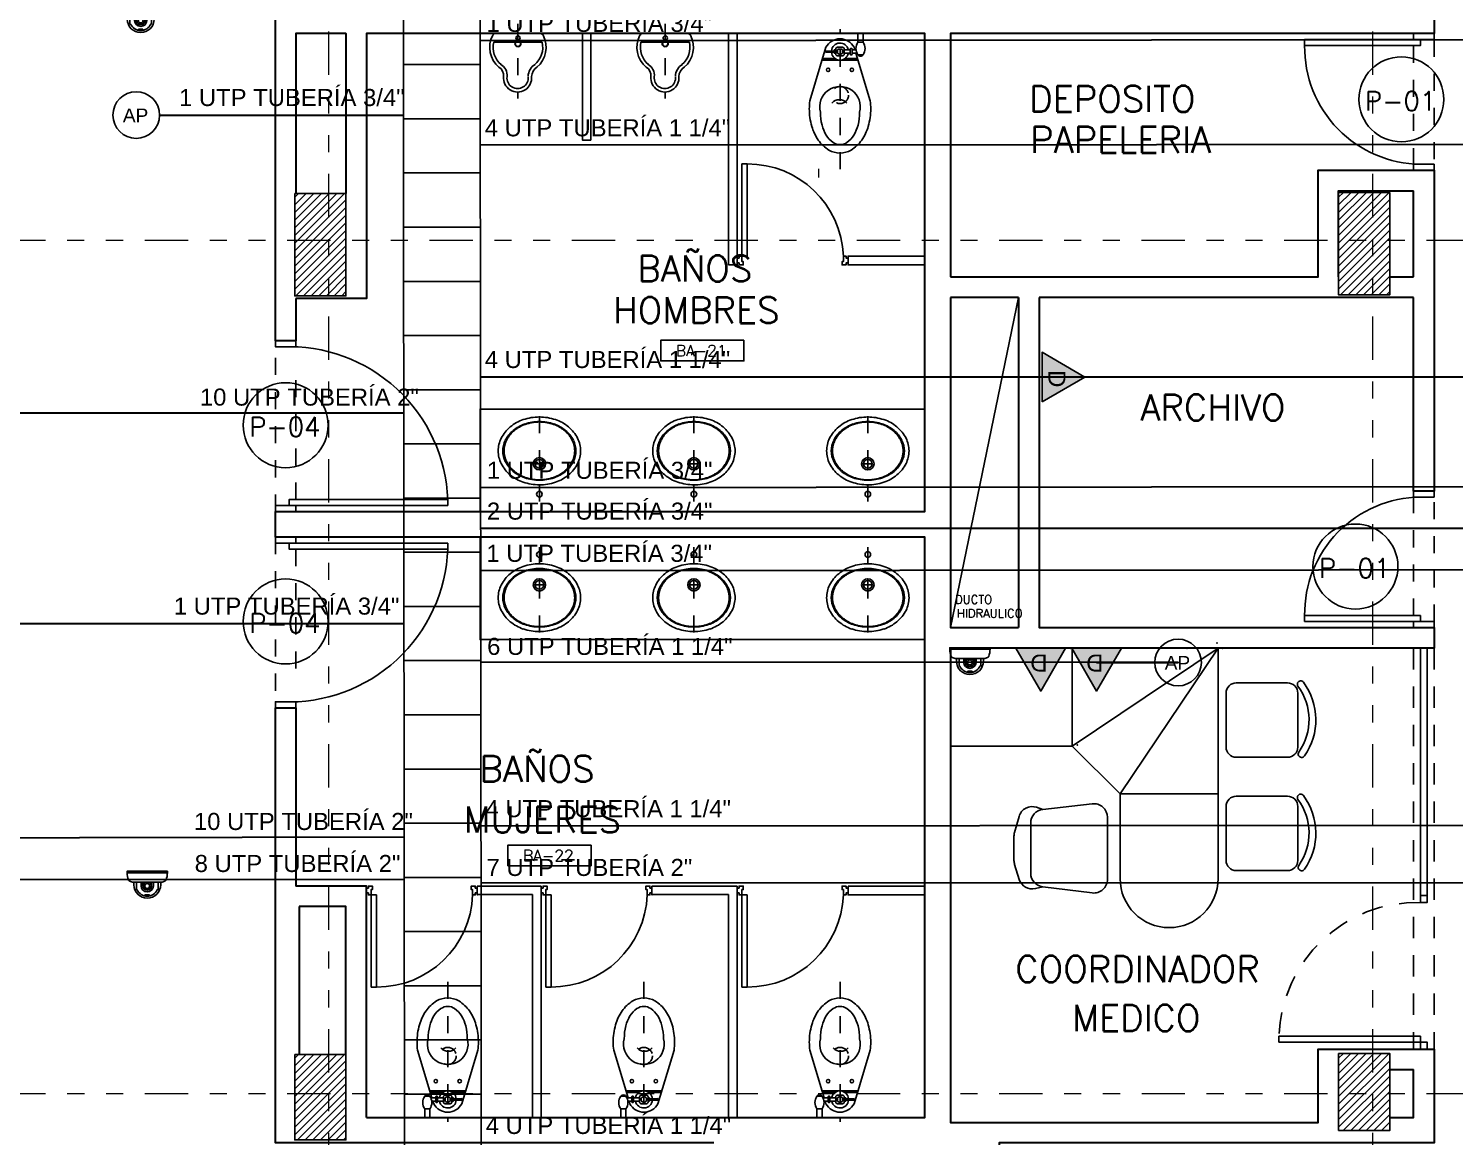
# Model space of a CAD drawing. Header units: millimetres. Extents: x 2056 to 4470, y 1400 to 3101.
# Drawn here: x 2238.48 to 2246.84, y 1533.06 to 1539.56 of the extents above; entities that cross this region are included whole.
import ezdxf
from ezdxf.enums import TextEntityAlignment as Align

# ---------------------------------------------------------------- set-up
doc = ezdxf.new("R2010")
doc.units = ezdxf.units.MM
for name, pattern in [('DASHED', [0.75, 0.5, -0.25]), ('DIVIDE', [31.75, 12.7, -6.35, 0, -6.35, 0, -6.35]), ('HIDDEN', [9.525, 6.35, -3.175]), ('HIDDEN2', [0.1875, 0.125, -0.0625])]:
    doc.linetypes.add(name, pattern=pattern)
for name, color, linetype in [('0-PROYECCION', 8, 'HIDDEN2'), ('A-ANNO-DIMS-GRID', 195, 'Continuous'), ('A-ANNO-DOOR', 134, 'Continuous'), ('A-ANNO-GLAZ', 124, 'Continuous'), ('A-ANNO-TEXT', 190, 'Continuous'), ('A-COLS', 6, 'Continuous'), ('A-COLS-HTCH', 8, 'Continuous'), ('A-DOOR', 154, 'Continuous'), ('A-DUCT', 251, 'Continuous'), ('A-FURN', 252, 'Continuous'), ('A-FURN-FIXD', 8, 'Continuous'), ('A-GRID-COLS', 75, 'DIVIDE'), ('AreasTrabajo', 90, 'Continuous'), ('Cableado', 134, 'Continuous'), ('Camara', 11, 'Continuous'), ('Escalerilla', 12, 'Continuous'), ('NODOS', 7, 'Continuous'), ('SUP', 15, 'Continuous')]:
    doc.layers.add(name, color=color, linetype=linetype)
doc.layers.add('A-WALL', color=16, linetype='Continuous', lineweight=30)
doc.layers.add('PL MUEBLES', color=251, linetype='Continuous', lineweight=13)
doc.styles.add('NUEVO', font='SIMPLEX')
doc.styles.add('ROMANS', font='romans')
doc.styles.get("Standard").update_dxf_attribs({"font": 'arial.ttf'})
doc.styles.add('TEX2', font='simplex.shx')

# ---------------------------------------------------------------- blocks, each defined once
blk = doc.blocks.new('PDI-65')
for p, q in [((0.0587, -0.0512), (0.0274, -0.0512)), ((0.0274, -0.0512), (0.0274, -0.5915)), ((0.0587, -0.5915), (0.0587, -0.0512))]:
    blk.add_line(p, q)
at = {"linetype": 'Continuous'}
blk.add_line((0.0587, -0.5915), (0.0274, -0.5915), dxfattribs=at)
for points in [[(0, 0), (0, -0.0512), (0, -0.0395), (0.0117, -0.0395), (0.0117, -0.0512), (0.0274, -0.0512), (0.0274, -0.0199), (0.0352, -0.0199), (0.0352, 0), (0.0117, 0), (0.0117, -0.0117), (0, -0.0117)], [(0.65, 0), (0.65, -0.0512), (0.65, -0.0395), (0.6383, -0.0395), (0.6383, -0.0512), (0.6226, -0.0512), (0.6226, -0.0199), (0.6148, -0.0199), (0.6148, 0), (0.6383, 0), (0.6383, -0.0117), (0.65, -0.0117)]]:
    blk.add_lwpolyline(points)
blk.add_arc((0.0621, -0.0306), 0.5609, 269.65331, 357.89777)
blk = doc.blocks.new('PUERTA1.00 CM-PL')
at = {"color": 251, "linetype": 'DASHED', "ltscale": 0.2}
for p, q in [((0, 0), (0.9, 0)), ((0.07, -0.12), (0.865, -0.12))]:
    blk.add_line(p, q, dxfattribs=at)
for points in [[(1, -0.12), (0.965, -0.12), (0.965, 0), (1, 0), (1, -0.12)], [(0, -0.12), (0.035, -0.12), (0.035, 0), (0, 0), (0, -0.12)], [(0.035, -1.0109), (0.07, -1.0109), (0.07, -0.08), (0.035, -0.08), (0.035, -1.0109)]]:
    blk.add_lwpolyline(points)
blk.add_arc((0.0338, -0.0796), 0.932, 272.2234, 2.43295)
blk = doc.blocks.new('PUERTA80 CM-PL')
at = {"color": 251, "linetype": 'DASHED', "ltscale": 0.2}
for p, q in [((-0.035, -0.015), (-0.765, -0.015)), ((-0.07, -0.135), (-0.765, -0.135))]:
    blk.add_line(p, q, dxfattribs=at)
for points in [[(-0.8, -0.135), (-0.765, -0.135), (-0.765, -0.015), (-0.8, -0.015), (-0.8, -0.135)], [(0, -0.135), (-0.035, -0.135), (-0.035, -0.015), (0, -0.015), (0, -0.135)], [(-0.035, -0.7742), (-0.07, -0.7742), (-0.07, -0.095), (-0.035, -0.095), (-0.035, -0.7742)]]:
    blk.add_lwpolyline(points)
blk.add_arc((-0.0787, -0.0879), 0.6863, 180.5944, 270.72654)
blk = doc.blocks.new('N-PUE')
blk.add_circle((0, 0), 0.00332)
at = {"style": 'NUEVO'}
blk.add_attdef('PUE', text='', height=0.0015, dxfattribs=at).set_placement((-0.00006, -0.00013), align=Align.MIDDLE)
blk = doc.blocks.new('REF-PU-100')
blk.add_lwpolyline([(0, 0.184), (0.74, 0.184), (0.74, 0), (0, 0)], close=True)
at = {"style": 'TEX2'}
blk.add_attdef('PU-000', text='', height=0.1, rotation=360, dxfattribs=at).set_placement((0.381, 0.041), align=Align.CENTER)
blk = doc.blocks.new('LA04')
at = {"linetype": 'DASHED', "ltscale": 0.2}
blk.add_line((-0.0547, 0), (0.4504, -0.0003), dxfattribs=at)
for p, q in [((0.1657, -0.0001), (0.1657, 0.0302)), ((-0.0123, -0.0001), (-0.0426, -0.0001)), ((0.1657, -0.0001), (0.1354, -0.0001)), ((0.1657, -0.0001), (0.196, -0.0001)), ((0.1657, -0.0001), (0.1657, -0.0304))]:
    blk.add_line(p, q)
at = {"linetype": 'HIDDEN'}
blk.add_lwpolyline([(0.2408, 0.2069, -0.114209), (0.3018, 0.1928, -0.103673), (0.3586, 0.1486, -0.091583), (0.3962, 0.0828, -0.08455), (0.4103, -0.0001, -0.08455), (0.3962, -0.0831, -0.091583), (0.3586, -0.1488, -0.103673), (0.3018, -0.193, -0.114209), (0.2408, -0.2071, -0.114209), (0.1799, -0.193, -0.103673), (0.1231, -0.1488, -0.091583), (0.0855, -0.0831, -0.08455), (0.0713, -0.0001, -0.08455), (0.0855, 0.0828, -0.091583), (0.1231, 0.1486, -0.103673), (0.1799, 0.1928, -0.114209)], format="xyb", close=True, dxfattribs=at)
for centre, radius in [((-0.0123, -0.0001), 0.0165), ((0.1657, -0.0001), 0.0363), ((0.1657, -0.0001), 0.0256)]:
    blk.add_circle(centre, radius)
for centre, radius, start, end in [((0.2885, 0.0155), 0.244, 140.51835, 161.15889), ((0.2594, 0.0395), 0.2063, 116.69367, 140.51835), ((0.2594, 0.0395), 0.1792, 116.69367, 140.51835), ((0.2408, 0.0764), 0.165, 90, 116.69367), ((0.2408, 0.0764), 0.1379, 90, 116.69367), ((0.2408, 0.0764), 0.165, 63.30633, 90), ((0.2408, 0.0764), 0.1379, 63.30633, 90), ((0.2223, 0.0395), 0.1792, 39.48165, 63.30633), ((0.2223, 0.0395), 0.2063, 39.48165, 63.30633), ((0.1932, 0.0155), 0.244, 18.84111, 39.48165), ((0.3342, -0.0001), 0.2923, 161.15889, 180), ((0.3342, -0.0001), 0.2652, 161.15889, 180), ((0.2885, 0.0155), 0.2169, 140.51835, 161.15889), ((0.1932, 0.0155), 0.2169, 18.84111, 39.48165), ((0.1474, -0.0001), 0.2652, 360, 18.84111), ((0.1474, -0.0001), 0.2923, 360, 18.84111), ((0.3647, 0.0049), 0.3228, 180.89675, 197.94436), ((0.3342, -0.0001), 0.2652, 180, 198.84111), ((0.1474, -0.0001), 0.2652, 341.15889, 360), ((0.1474, -0.0001), 0.2923, 341.15889, 360), ((0.2885, -0.0157), 0.244, 198.84111, 219.48165), ((0.2885, -0.0157), 0.2169, 198.84111, 219.48165), ((0.2594, -0.0397), 0.1792, 219.48165, 243.30633), ((0.2223, -0.0397), 0.1792, 296.69367, 320.51835), ((0.1932, -0.0157), 0.2169, 320.51835, 341.15889), ((0.1932, -0.0157), 0.244, 320.51835, 341.15889), ((0.2594, -0.0397), 0.2063, 219.48165, 243.30633), ((0.2408, -0.0766), 0.165, 243.30633, 270), ((0.2408, -0.0766), 0.1379, 243.30633, 270), ((0.2408, -0.0766), 0.1379, 270, 296.69367), ((0.2408, -0.0766), 0.165, 270, 296.69367), ((0.2223, -0.0397), 0.2063, 296.69367, 320.51835)]:
    blk.add_arc(centre, radius, start, end)
blk = doc.blocks.new('FLUXOMET')
at = {"linetype": 'DASHED', "ltscale": 0.2}
blk.add_line((-0.135, -0.794), (-0.135, 0.0258), dxfattribs=at)
for p, q in [((-0.03, -0.05), (-0.03, 0)), ((0, -0.05), (0, 0)), ((-0.312, -0.3929), (-0.2173, -0.08)), ((-0.0482, -0.095), (-0.0527, -0.08)), ((-0.03, -0.05), (0, -0.05)), ((-0.165, -0.145), (-0.24, -0.145)), ((-0.03, -0.155), (-0.24, -0.155)), ((-0.2176, -0.1), (-0.1687, -0.1018)), ((-0.2176, -0.11), (-0.1687, -0.1082)), ((-0.1687, -0.095), (-0.1687, -0.115)), ((-0.1687, -0.095), (-0.16, -0.095)), ((-0.1687, -0.115), (-0.16, -0.115)), ((-0.11, -0.095), (-0.0747, -0.095)), ((-0.11, -0.115), (-0.0747, -0.115)), ((-0.03, -0.145), (-0.105, -0.145)), ((-0.0747, -0.0897), (-0.0747, -0.1214)), ((-0.0647, -0.0897), (-0.0647, -0.1214)), ((-0.0647, -0.095), (-0.0413, -0.095)), ((-0.0647, -0.115), (-0.0354, -0.115)), ((0.042, -0.3929), (-0.0421, -0.115)), ((-0.03, -0.1241), (0, -0.1241))]:
    blk.add_line(p, q)
for points in [[(-0.11, -0.12), (-0.11, -0.09, 0.414214), (-0.12, -0.08), (-0.15, -0.08, 0.414214), (-0.16, -0.09), (-0.16, -0.12, 0.414214), (-0.15, -0.13), (-0.12, -0.13, 0.414214)], [(-0.12, -0.11), (-0.12, -0.1, 0.414214), (-0.13, -0.09), (-0.14, -0.09, 0.414214), (-0.15, -0.1), (-0.15, -0.11, 0.414214), (-0.14, -0.12), (-0.13, -0.12, 0.414214)]]:
    blk.add_lwpolyline(points, format="xyb", close=True)
for points in [[(-0.312, -0.3929, 0.031557), (-0.315, -0.44, 0.069931), (-0.3005, -0.5432, 0.08175), (-0.2623, -0.6238, 0.106924), (-0.2001, -0.682, 0.135616), (-0.135, -0.7, 0.135616), (-0.0699, -0.682, 0.106924), (-0.0077, -0.6238, 0.08175), (0.0305, -0.5432, 0.069931), (0.045, -0.44, 0.069931)], [(0.045, -0.44, 0.031557), (0.042, -0.3929, 0.08175)], [(-0.25, -0.46, 0.061489), (-0.2406, -0.5361, 0.074798), (-0.2163, -0.5944, 0.106998), (-0.1756, -0.6374, 0.151173), (-0.135, -0.65, 0.151173), (-0.0944, -0.6374, 0.106998), (-0.0537, -0.5944, 0.074798), (-0.0294, -0.5361, 0.061489), (-0.02, -0.46, 0.061489)]]:
    blk.add_lwpolyline(points, format="xyb")
for centre in [(-0.205, -0.2121), (-0.065, -0.2121)]:
    blk.add_circle(centre, 0.01)
at = {"linetype": 'DASHED', "ltscale": 0.05}
blk.add_circle((-0.135, -0.3602), 0.05, dxfattribs=at)
for centre, radius, start, end in [((-0.135, -0.1227), 0.0927, 27.43587, 152.56413), ((-0.135, -0.105), 0.05, 11.53696, 175.62719), ((0.0223, -0.087), 0.0641, 144.67025, 215.32975), ((-0.0523, -0.087), 0.0641, 324.67025, 35.32975), ((-0.2084, -0.105), 0.0105, 151.43181, 208.56819), ((-0.135, -0.105), 0.05, 184.37281, 348.46304), ((-0.0697, -0.0928), 0.00585, 31.3137, 148.6863), ((-0.0697, -0.1184), 0.00585, 211.3137, 328.6863), ((-0.015, -0.1125), 0.019, 217.77389, 322.22611), ((-0.135, -0.4291), 0.1191, 344.95236, 195.04764), ((-0.1392, -0.4471), 0.0596, 42.88, 137.12)]:
    blk.add_arc(centre, radius, start, end)
blk = doc.blocks.new('ORI05')
for points in [[(0.1488, -0.0093, 0.237824), (0.1358, 0), (0.1358, 0), (-0.1358, 0), (-0.1358, 0, 0.118761), (-0.147, -0.0096), (-0.147, -0.0096, 0.352006), (-0.1102, -0.197), (-0.1102, -0.197, -0.298055), (-0.0829, -0.2507), (-0.0829, -0.2507, 1.114225), (0.0809, -0.2507), (0.0809, -0.2507, -0.253067), (0.1123, -0.197), (0.1123, -0.197, 0.351336), (0.1488, -0.0093)], [(-0.011, -0.0251, -1), (0.014, -0.0251, -1)]]:
    blk.add_lwpolyline(points, format="xyb", close=True)
at = {"linetype": 'DASHED', "ltscale": 0.2}
blk.add_lwpolyline([(0, 0.0572), (0, -0.3792)], dxfattribs=at)
for points in [[(-0.0973, -0.1817, -0.282743), (-0.1409, -0.05), (-0.1409, -0.05), (0.1428, -0.05), (0.1428, -0.05, -0.281816), (0.0993, -0.1817)], [(0.0159, -0.05, -0.139381), (0.0185, -0.0592, -1), (-0.0165, -0.0592, -0.139381), (-0.0139, -0.05)], [(0.0134, -0.05, -0.160338), (0.0165, -0.0592, -1), (-0.0145, -0.0592, -0.160338), (-0.0115, -0.05)], [(-0.1003, -0.1796, -0.298055), (-0.063, -0.2528), (-0.063, -0.2528, 1.114225), (0.061, -0.2528)], [(0.0609, -0.25, -0.253067), (0.1019, -0.1799)]]:
    blk.add_lwpolyline(points, format="xyb")
blk = doc.blocks.new('EJES 3P')
at = {"layer": 'A-COLS-HTCH'}
h = blk.add_hatch(dxfattribs=at)
h.set_pattern_fill('ANSI31', color=256, scale=0.01, style=0)
h.set_pattern_definition([(45, (-989041.951113, -1733121.89173), (-0.02245064030267, 0.02245064030267), [])])
h.paths.add_polyline_path([(6.3, 24.3549), (6.6, 24.3549), (6.6, 23.7546), (6.3, 23.7546)])
h = blk.add_hatch(dxfattribs=at)
h.set_pattern_fill('ANSI31', color=256, scale=0.01, style=0)
h.set_pattern_definition([(45, (-989035.831113, -1733121.89173), (-0.02245064030267, 0.02245064030267), [])])
h.paths.add_polyline_path([(12.42, 24.3604), (12.72, 24.3604), (12.72, 23.7604), (12.42, 23.7604)])
h = blk.add_hatch(dxfattribs=at)
h.set_pattern_fill('ANSI31', color=256, scale=0.01, style=0)
h.set_pattern_definition([(45, (-989035.830906, -1733126.89173), (-0.02245064030267, 0.02245064030267), [])])
h.paths.add_polyline_path([(12.42, 19.3149), (12.7202, 19.3149), (12.7202, 18.8649), (12.42, 18.8649)])
h = blk.add_hatch(dxfattribs=at)
h.set_pattern_fill('ANSI31', color=256, scale=0.01, style=0)
h.set_pattern_definition([(45, (-989041.950906, -1733126.89173), (-0.02245064030267, 0.02245064030267), [])])
h.paths.add_polyline_path([(6.3, 19.3093), (6.6002, 19.3093), (6.6, 18.8093), (6.3, 18.8093)])
at = {"layer": 'A-COLS'}
for points in [[(6.3, 24.3549), (6.6, 24.3549), (6.6, 23.7546), (6.3, 23.7546)], [(12.42, 24.3604), (12.72, 24.3604), (12.72, 23.7604), (12.42, 23.7604)], [(12.42, 19.3149), (12.7202, 19.3149), (12.7202, 18.8649), (12.42, 18.8649)], [(6.3, 19.3093), (6.6002, 19.3093), (6.6, 18.8093), (6.3, 18.8093)]]:
    blk.add_lwpolyline(points, close=True, dxfattribs=at)
at = {"layer": 'A-GRID-COLS', "lineweight": 9, "ltscale": 0.02}
for p, q in [((6.5, 0), (6.5, 37.1127)), ((12.62, 0), (12.62, 37.1127))]:
    blk.add_line(p, q, dxfattribs=at)
for points in [[(-3.765, 24.081), (21.4328, 24.081)], [(-3.7648, 19.081), (21.433, 19.081)]]:
    blk.add_lwpolyline(points, dxfattribs=at)
blk = doc.blocks.new('*U96')
at = {"color": 0}
mesh = blk.add_polyface(dxfattribs=at)
corners = [(5.0994, 1.8575, 0.74), (5.6744, 1.8575, 0.74), (5.6744, 2.7125, 0.74), (5.6744, 2.7125, 0.74), (4.8194, 2.1375, 0.74), (5.0994, 1.8575, 0.74), (5.6744, 2.7125, 0.74), (4.8194, 2.7125, 0.74), (4.8194, 2.1375, 0.74)]
mesh.append_faces([[corners[k] for k in face] for face in [(3, 4, 5)]], dxfattribs={"vtx0": -1, "vtx2": -1, "color": 0})
mesh.append_faces([[corners[k] for k in face] for face in [(0, 1, 2), (6, 7, 8)]], dxfattribs={"vtx2": -1, "color": 0})
blk = doc.blocks.new('M1C')
at = {"elevation": 0.71}
for points in [[(0.03, -0.8475), (0.03, 0.0075), (0.885, 0.0075)], [(0.03, -0.8475), (0.605, -0.8475), (0.885, -0.5675), (0.885, 0.0075)]]:
    blk.add_lwpolyline(points, dxfattribs=at)
at = {"layer": 'NODOS'}
for p in [(0, 0), (0.0325, 0.0325)]:
    blk.add_point(p, dxfattribs=at)
at = {"color": 15, "rotation": 90}
blk.add_blockref('*U96', (2.7425, -5.6669), dxfattribs=at)
blk = doc.blocks.new('S57-71')
at = {"layer": 'NODOS'}
blk.add_point((0, 0), dxfattribs=at)
at = {"layer": 'SUP'}
mesh = blk.add_polymesh((6, 3), dxfattribs=at)
for k, corner in enumerate([(0.745, -0.5675, 0.74), (0.745, -0.5675, 0.71), (0.745, -0.5675, 0.71), (0.03, -0.5675, 0.74), (0.03, -0.5675, 0.71), (0.03, -0.5675, 0.71), (0.03, 0.0075, 0.74), (0.03, 0.0075, 0.71), (0.03, -0.5675, 0.71), (0.745, 0.0075, 0.74), (0.745, 0.0075, 0.71), (0.745, -0.5675, 0.71), (0.745, 0.0075, 0.74), (0.745, 0.0075, 0.74), (0.745, -0.5675, 0.74), (0.03, 0.0075, 0.74), (0.03, 0.0075, 0.74), (0.03, -0.5675, 0.74)]):
    mesh.set_mesh_vertex(divmod(k, 3), corner)
blk = doc.blocks.new('DIRECTOR')
at = {"elevation": 0.03}
for points in [[(0.6324, 2.0761, -1), (0.6095, 2.0433, 0.321147), (0.2238, 2.0381, -1), (0.2001, 2.0703, -0.321147)], [(1.2964, 2.0761, -1), (1.2735, 2.0433, 0.321147), (0.8877, 2.0381, -1), (0.864, 2.0703, -0.321147)], [(0.2646, 1.616, -0.414214), (0.2046, 1.676), (0.2046, 1.9769, -0.414214), (0.2646, 2.0369), (0.5802, 2.0369, -0.414214), (0.6402, 1.9769), (0.6402, 1.676, -0.414214), (0.5802, 1.616)], [(0.9285, 1.616, -0.414214), (0.8685, 1.676), (0.8685, 1.9769, -0.414214), (0.9285, 2.0369), (1.2442, 2.0369, -0.414214), (1.3042, 1.9769), (1.3042, 1.676, -0.414214), (1.2442, 1.616)], [(1.176, 0.4712), (1.3198, 0.4712, 0.378723), (1.3992, 0.5414), (1.4349, 0.8315, 0.450618), (1.3555, 0.9213), (0.992, 0.9213, 0.448183), (0.9125, 0.8321), (0.9459, 0.5421, 0.381041), (1.0253, 0.4712)]]:
    blk.add_lwpolyline(points, format="xyb", close=True, dxfattribs=at)
for points in [[(1.3508, 1.57), (0.855, 1.57)], [(1.3508, 0.995), (0.855, 0.995)]]:
    blk.add_lwpolyline(points)
blk.add_lwpolyline([(1.3992, 0.5414), (1.4096, 0.4992, -0.396228), (1.3557, 0.4038), (1.269, 0.3767, -0.075881), (1.2451, 0.373), (1.1022, 0.373, -0.070116), (1.0801, 0.3762), (0.9869, 0.4029, -0.429508), (0.9334, 0.5059), (0.9459, 0.5421)], format="xyb", dxfattribs=at)
blk.add_arc((1.3508, 1.2825), 0.2875, 270, 90)
at = {"layer": 'NODOS'}
for p in [(0.0026, 1.388), (0.0026, 0.7045)]:
    blk.add_point(p, dxfattribs=at)
blk.add_blockref('M1C', (-0.03, 1.5625, -0.71))
at = {"rotation": 270}
blk.add_blockref('S57-71', (0.5675, 0.745, -0.71), dxfattribs=at)
blk = doc.blocks.new('PUERTA 90 VIDRIO')
for points in [[(0.035, 0.87), (0.07, 0.87), (0.07, 0.04), (0.035, 0.04), (0.035, 0.87)], [(-0.005, 0.04), (0.035, 0.04), (0.035, 0), (-0.005, 0), (-0.005, 0.04)], [(0.895, 0.04), (0.855, 0.04), (0.855, 0), (0.895, 0), (0.895, 0.04)]]:
    blk.add_lwpolyline(points)
at = {"color": 251, "linetype": 'HIDDEN2'}
blk.add_arc((0.0416, 0.0569), 0.8135, 358.80958, 88.10617, dxfattribs=at)
blk = doc.blocks.new('Toma Doble')
at = {"layer": 'AreasTrabajo'}
h = blk.add_hatch(color=256, dxfattribs=at)
h.dxf.hatch_style = 1
h.paths.add_polyline_path([(0, 0.1677), (-0.1453, -0.0839), (0.1453, -0.0839)])
blk.add_lwpolyline([(0.1453, -0.0839), (0, 0.1677), (-0.1453, -0.0839)], close=True, dxfattribs=at)
at = {"layer": 'AreasTrabajo', "color": 7, "true_color": 0xffffff, "insert": (-0.0399, 0.0536), "char_height": 0.1, "attachment_point": 1}
blk.add_mtext_dynamic_manual_height_columns('D', width=0.2, gutter_width=12.5, heights=[0], dxfattribs=at)
blk = doc.blocks.new('AP')
at = {"layer": 'AreasTrabajo'}
blk.add_circle((0, 0), 0.1366, dxfattribs=at)
at = {"layer": 'AreasTrabajo', "insert": (-0.0782, 0.0381, 0.2289), "char_height": 0.08, "attachment_point": 1}
blk.add_mtext_dynamic_manual_height_columns('AP', width=0.146733, gutter_width=12.5, heights=[0], dxfattribs=at)
blk = doc.blocks.new('Camara-B')
at = {"layer": 'Camara'}
for points in [[(-0.0297, 0.0145), (-0.0298, 0.016), (0.0293, 0.016), (0.0292, 0.0145)], [(0.0292, 0.0145), (0.0292, 0.0143), (-0.0297, 0.0143), (-0.0297, 0.0145)]]:
    blk.add_lwpolyline(points, close=True, dxfattribs=at)
for points in [[(-0.0297, 0.0139, 0.072126), (-0.0279, 0.0033, 0.171597), (-0.0271, 0.0023, 0.084432), (-0.022, 0.0001, 0.060784), (-0.0216, 0), (0.021, 0, 0.060784), (0.0215, 0.0001, 0.084432), (0.0266, 0.0023, 0.171597), (0.0274, 0.0033, 0.072126), (0.0292, 0.0139)], [(-0.0199, 0), (-0.0199, -0.0037, 1), (0.0194, -0.0037), (0.0194, 0)], [(-0.015, -0.011, 0.641525), (0.0145, -0.011), (0.0155, -0.0107), (0.0155, 0), (0.0087, 0), (0.0087, -0.0054, -1), (-0.0092, -0.0054), (-0.0092, 0), (-0.016, 0), (-0.016, -0.0107)], [(-0.0067, 0), (-0.0067, -0.0054, 1), (0.0062, -0.0054), (0.0062, 0), (0.0058, 0), (0.0058, -0.0054, -1), (-0.0063, -0.0054), (-0.0063, 0)], [(0.0029, -0.0006), (0.0029, -0.0008, -0.541232), (0.0027, -0.0009, 0.302819), (-0.0033, -0.0009, -0.541232), (-0.0034, -0.0008), (-0.0034, -0.0006, 3.288548)], [(0.0027, -0.0189, 1), (0.0027, -0.0184), (-0.0032, -0.0184, 1), (-0.0032, -0.0189)], [(0.0021, -0.0194, 1), (0.0021, -0.019), (-0.0026, -0.019, 1), (-0.0026, -0.0194)], [(0.0015, -0.02, 1), (0.0015, -0.0195), (-0.002, -0.0195, 1), (-0.002, -0.02)]]:
    blk.add_lwpolyline(points, format="xyb", close=True, dxfattribs=at)
blk.add_circle((-0.0003, -0.0055), 0.00358, dxfattribs=at)

msp = doc.modelspace()

# ---------------------------------------------------------------- hatches: boundary and pattern name
at = {"layer": 'Escalerilla'}
h = msp.add_hatch(dxfattribs=at)
h.set_pattern_fill('ANSI31', color=256, scale=0.1, angle=135)
h.set_pattern_definition([(180, (0, -41.4882), (-3e-17, -0.3175), [])])
h.paths.add_polyline_path([(2241.1228, 1548.4772), (2240.673, 1548.322), (2240.704, 1517.4603), (2241.1555, 1517.4603)])

# ---------------------------------------------------------------- linework, layer by layer
at = {"layer": '0-PROYECCION', "elevation": 0.2289}
for points in [[(2246.6051, 1535.926), (2246.6051, 1533.5759)], [(2246.7251, 1535.926), (2246.7251, 1533.5759)]]:
    msp.add_lwpolyline(points, dxfattribs=at)
at = {"layer": 'A-ANNO-GLAZ', "ltscale": 1.5, "elevation": 0.2289}
msp.add_lwpolyline([(2246.6851, 1534.4759), (2246.6851, 1535.926), (2246.6451, 1535.926), (2246.6451, 1534.4759)], close=True, dxfattribs=at)
at = {"layer": 'A-DUCT', "elevation": 0.2289}
msp.add_lwpolyline([(2244.289, 1537.98), (2243.889, 1536.0459)], dxfattribs=at)
at = {"layer": 'A-FURN'}
for p, q in [((2242.589, 1538.1709, 0.2289), (2242.589, 1539.5259, 0.2289)), ((2242.589, 1538.1709, 0.2289), (2242.589, 1539.5259, 0.2289)), ((2242.639, 1538.1709, 0.2289), (2242.639, 1539.5259, 0.2289)), ((2242.639, 1538.1709, 0.2289), (2242.639, 1539.5259, 0.2289)), ((2243.289, 1538.2221, 0.2289), (2243.289, 1538.1721, 0.2289)), ((2243.289, 1538.2221, 0.2289), (2243.289, 1538.1721, 0.2289)), ((2243.289, 1538.2221, 0.2289), (2243.289, 1538.1721, 0.2289)), ((2243.289, 1538.2221, 0.2289), (2243.289, 1538.1721, 0.2289)), ((2241.1156, 1534.4809, 0.2289), (2241.1156, 1534.5309, 0.2289)), ((2241.1156, 1534.4809, 0.2289), (2241.1156, 1534.5309, 0.2289)), ((2241.1156, 1534.4809, 0.2289), (2241.1156, 1534.5309, 0.2289)), ((2241.1156, 1534.4809, 0.2289), (2241.1156, 1534.5309, 0.2289)), ((2241.489, 1534.5309, 0.2289), (2241.489, 1533.1759, 0.2289)), ((2241.489, 1534.5309, 0.2289), (2241.489, 1533.1759, 0.2289)), ((2242.139, 1534.4809, 0.2289), (2242.139, 1534.5309, 0.2289)), ((2242.139, 1534.4809, 0.2289), (2242.139, 1534.5309, 0.2289)), ((2242.139, 1534.4809, 0.2289), (2242.139, 1534.5309, 0.2289)), ((2242.139, 1534.4809, 0.2289), (2242.139, 1534.5309, 0.2289)), ((2242.639, 1534.5309, 0.2289), (2242.639, 1533.1759, 0.2289)), ((2242.639, 1534.5309, 0.2289), (2242.639, 1533.1759, 0.2289)), ((2243.289, 1534.4809, 0.2289), (2243.289, 1534.5309, 0.2289)), ((2243.289, 1534.4809, 0.2289), (2243.289, 1534.5309, 0.2289)), ((2243.289, 1534.4809, 0.2289), (2243.289, 1534.5309, 0.2289)), ((2243.289, 1534.4809, 0.2289), (2243.289, 1534.5309, 0.2289)), ((2241.439, 1534.4809, 0.2289), (2241.439, 1533.1759, 0.2289)), ((2241.439, 1534.4809, 0.2289), (2241.439, 1533.1759, 0.2289)), ((2242.589, 1534.4809, 0.2289), (2242.589, 1533.1759, 0.2289)), ((2242.589, 1534.4809, 0.2289), (2242.589, 1533.1759, 0.2289))]:
    msp.add_line(p, q, dxfattribs=at)
at = {"layer": 'A-FURN', "elevation": 0.2289}
for points in [[(2241.7813, 1538.902), (2241.7313, 1538.902), (2241.7313, 1539.5259), (2241.7813, 1539.5259)], [(2243.289, 1538.2221), (2243.739, 1538.2221), (2243.739, 1538.1709), (2243.289, 1538.1709)], [(2243.7393, 1537.3259), (2243.7393, 1536.7259), (2241.1318, 1536.7259), (2241.1318, 1537.3259)], [(2243.7393, 1535.9759), (2243.7393, 1536.5759), (2241.1318, 1536.5759), (2241.1318, 1535.9759)]]:
    msp.add_lwpolyline(points, close=True, dxfattribs=at)
for points in [[(2242.639, 1538.1709), (2242.589, 1538.1709)], [(2241.1156, 1534.5309), (2241.489, 1534.5309)], [(2242.139, 1534.5309), (2242.639, 1534.5309)], [(2243.289, 1534.5309), (2243.739, 1534.5309)], [(2241.439, 1534.4809), (2241.1156, 1534.4809)], [(2242.589, 1534.4809), (2242.139, 1534.4809)], [(2243.289, 1534.4797), (2243.739, 1534.4797)]]:
    msp.add_lwpolyline(points, dxfattribs=at)
at = {"layer": 'A-WALL', "elevation": 0.2289}
for points in [[(2251.7154, 1550.8965), (2253.3099, 1550.8894), (2253.3099, 1550.2165), (2253.3099, 1550.0965), (2251.5659, 1550.097), (2251.566, 1550.7394), (2246.725, 1550.7394), (2246.7251, 1539.5258), (2246.7251, 1539.5258), (2246.7251, 1539.5258), (2243.889, 1539.5258), (2243.889, 1538.1)], [(2240.0518, 1537.9742), (2240.0518, 1537.7259), (2239.9318, 1537.7259), (2239.9318, 1539.6459), (2246.605, 1539.6459), (2246.605, 1544.1086), (2246.1654, 1544.1086), (2244.9419, 1544.1086), (2244.9419, 1544.2286), (2246.605, 1544.2286), (2246.605, 1544.4886), (2246.1654, 1544.4886), (2244.9419, 1544.4886), (2244.9419, 1544.6086), (2246.605, 1544.6086), (2246.605, 1550.6179)], [(2240.4656, 1533.1759), (2243.739, 1533.1759), (2243.739, 1536.5759), (2241.1318, 1536.5759), (2241.1318, 1536.5759), (2241.0118, 1536.5759), (2241.0118, 1536.5759), (2239.9318, 1536.5759), (2239.9318, 1536.7259), (2241.0118, 1536.7259), (2241.0118, 1536.7259), (2241.1318, 1536.7259), (2241.1318, 1536.7259), (2243.739, 1536.7259), (2243.739, 1539.5259), (2240.4654, 1539.5259)], [(2240.3454, 1539.5259), (2240.0518, 1539.5259), (2240.0518, 1538.5894)], [(2240.3454, 1539.5259), (2240.3454, 1539.5259), (2240.3454, 1538.5894), (2240.3454, 1538.5894)], [(2243.889, 1538.1), (2246.0454, 1538.1), (2246.0454, 1538.7258), (2246.1654, 1538.7258), (2246.6051, 1538.7258)], [(2246.1654, 1538.1), (2246.1654, 1538.6058), (2246.6052, 1538.6058)], [(2246.4654, 1538.1), (2246.6052, 1538.1)], [(2243.889, 1537.98), (2243.889, 1536.0459), (2244.289, 1536.0459)], [(2244.289, 1537.98), (2243.889, 1537.98)], [(2244.409, 1537.98), (2244.409, 1536.0459), (2246.7251, 1536.0459), (2246.7251, 1535.926), (2243.8891, 1535.926), (2243.889, 1534.4959), (2243.889, 1534.4959), (2243.889, 1534.4959), (2243.889, 1534.4959), (2243.889, 1534.3759), (2243.889, 1534.3759), (2243.889, 1533.1459), (2246.0456, 1533.1459), (2246.0456, 1533.1459), (2246.0456, 1533.1459), (2246.0456, 1533.1459), (2246.0456, 1533.1459), (2246.0456, 1533.5759), (2246.7254, 1533.5759), (2246.7254, 1533.0259), (2244.1748, 1533.0259), (2244.1748, 1529.9059)], [(2244.289, 1537.98), (2244.289, 1536.0459)], [(2244.409, 1535.926), (2244.409, 1535.9259), (2243.889, 1535.9259), (2243.889, 1534.7959)], [(2242.5018, 1533.0259), (2239.9318, 1533.0259), (2239.9318, 1535.5759), (2240.0517, 1535.5759), (2240.0517, 1534.5307)], [(2240.4656, 1533.1759), (2240.4656, 1534.5309), (2240.0517, 1534.5311)], [(2240.0717, 1534.4109), (2240.0717, 1533.5438)], [(2246.4656, 1533.4559), (2246.605, 1533.4559)], [(2246.4656, 1533.1759), (2246.605, 1533.1759), (2246.605, 1533.4559)]]:
    msp.add_lwpolyline(points, dxfattribs=at)
at = {"layer": 'A-WALL'}
for points in [[(2240.4654, 1539.5259), (2240.4654, 1539.5259), (2240.4654, 1537.9742), (2240.0518, 1537.9742)], [(2246.6051, 1538.7258), (2246.7251, 1538.7258), (2246.7251, 1536.8459), (2246.6051, 1536.8459)], [(2246.6052, 1538.1), (2246.6051, 1538.6058)], [(2246.6051, 1537.98), (2244.409, 1537.98)], [(2246.6051, 1536.8459), (2246.6051, 1537.98)], [(2240.3456, 1533.5438), (2240.3456, 1534.4109), (2240.0717, 1534.4109)]]:
    msp.add_lwpolyline(points, dxfattribs=at)
at = {"layer": 'Cableado', "lineweight": 30}
for p, q in [((2252.8921, 1539.4963), (2241.1327, 1539.4834)), ((2239.2523, 1539.049), (2240.6832, 1539.049)), ((2252.9477, 1537.514), (2241.1344, 1537.514)), ((2234.1058, 1537.3036), (2240.0518, 1537.3036, 0.2289)), ((2240.0518, 1537.3036, 0.2289), (2240.6851, 1537.3043)), ((2252.9372, 1536.8765), (2241.1345, 1536.8646)), ((2252.8522, 1536.6255), (2241.1318, 1536.6255, 0.2289)), ((2235.1596, 1536.069, 0.6567), (2240.6855, 1536.069, 0.6567))]:
    msp.add_line(p, q, dxfattribs=at)
for points in [[(2250.671, 1538.879), (2253.0265, 1538.879), (2241.1334, 1538.8715)], [(2252.8293, 1534.8892), (2241.1378, 1534.8819)]]:
    msp.add_lwpolyline(points, dxfattribs=at)
for points, elevation in [([(2250.958, 1536.3856), (2241.1362, 1536.3782)], 0.2289), ([(2244.7466, 1535.8412), (2245.2239, 1535.8412), (2241.1368, 1535.843)], 0.2289), ([(2234.0177, 1534.8062), (2240.6879, 1534.8197)], 0.2289), ([(2234.0315, 1534.5744), (2240.6882, 1534.57)], 0.2289), ([(2252.3536, 1534.5509), (2241.1377, 1534.5477)], 0.2889)]:
    msp.add_lwpolyline(points, dxfattribs=dict(at, elevation=elevation))
at = {"layer": 'Escalerilla'}
msp.add_lwpolyline([(2234.4749, 1548.5568), (2240.4398, 1548.5568), (2240.673, 1548.322), (2240.704, 1517.4603), (2241.1555, 1517.4603), (2241.1228, 1548.4772), (2240.6081, 1548.9952), (2234.4749, 1548.9952), (2234.4749, 1548.5568)], dxfattribs=at)
at = {"layer": 'PL MUEBLES'}
msp.add_line((2243.1152, 1538.7337, 0), (2243.1152, 1538.6837, 0), dxfattribs=at)

# ---------------------------------------------------------------- block references
at = {"layer": 'A-ANNO-DIMS-GRID'}
msp.add_blockref('EJES 3P', (2233.7454, 1514.2345), dxfattribs=at)
at = {"layer": 'A-ANNO-DOOR'}
ref = msp.add_blockref('N-PUE', (2246.5332, 1539.1409), dxfattribs=dict(at, xscale=75, yscale=75, zscale=75))
ref.add_attrib('PUE', 'P-01', dxfattribs={"layer": '0', "color": 0, "height": 0.1125, "style": 'NUEVO'}).set_placement((2246.5284, 1539.1311), align=Align.MIDDLE)
ref = msp.add_blockref('REF-PU-100', (2242.6789, 1537.6086), dxfattribs=dict(at, xscale=-0.6588565300917508, yscale=0.65885652997531, zscale=0.6588565300582514, rotation=1.595504872220488e-05))
ref.add_attrib('PU-000', 'BA-21', dxfattribs={"layer": '0', "height": 0.06589, "rotation": 0.00002, "style": 'TEX2'}).set_placement((2242.428, 1537.6355), align=Align.CENTER)
ref = msp.add_blockref('N-PUE', (2239.9918, 1537.2316, 0.4578), dxfattribs=dict(at, xscale=75, yscale=75, zscale=75))
ref.add_attrib('PUE', 'P-04', dxfattribs={"layer": '0', "color": 0, "height": 0.1125, "style": 'NUEVO'}).set_placement((2239.987, 1537.2219, 0.4578), align=Align.MIDDLE)
ref = msp.add_blockref('N-PUE', (2246.2638, 1536.4035, 0.2289), dxfattribs=dict(at, xscale=75, yscale=75, zscale=75))
ref.add_attrib('PUE', 'P-01', dxfattribs={"layer": '0', "color": 0, "height": 0.1125, "style": 'NUEVO'}).set_placement((2246.2589, 1536.3937, 0.2289), align=Align.MIDDLE)
ref = msp.add_blockref('N-PUE', (2239.9918, 1536.0816, 0.4578), dxfattribs=dict(at, xscale=75, yscale=75, zscale=75))
ref.add_attrib('PUE', 'P-04', dxfattribs={"layer": '0', "color": 0, "height": 0.1125, "style": 'NUEVO'}).set_placement((2239.987, 1536.0719, 0.4578), align=Align.MIDDLE)
ref = msp.add_blockref('REF-PU-100', (2241.7829, 1534.6502), dxfattribs=dict(at, xscale=-0.6588565300917508, yscale=0.65885652997531, zscale=0.6588565300582514, rotation=1.595504872220488e-05))
ref.add_attrib('PU-000', 'BA-22', dxfattribs={"layer": '0', "height": 0.06589, "rotation": 0.00002, "style": 'TEX2'}).set_placement((2241.532, 1534.677), align=Align.CENTER)
at = {"layer": 'A-ANNO-GLAZ', "ltscale": 1.5, "rotation": 90}
msp.add_blockref('PUERTA 90 VIDRIO', (2246.6851, 1533.5809, 0.2289), dxfattribs=at)
at = {"layer": 'A-DOOR', "xscale": -1}
for name, p, rotation in [('PUERTA80 CM-PL', (2246.7401, 1539.5258, 0.2289), 270), ('PUERTA1.00 CM-PL', (2239.9318, 1536.5759, 0.2289), 90)]:
    msp.add_blockref(name, p, dxfattribs=dict(at, rotation=rotation))
at = {"layer": 'A-DOOR'}
for name, p, rotation in [('PUERTA1.00 CM-PL', (2239.9318, 1536.7259, 0.2289), 90), ('PUERTA80 CM-PL', (2246.7401, 1536.0459, 0.2289), 270)]:
    msp.add_blockref(name, p, dxfattribs=dict(at, rotation=rotation))
at = {"layer": 'A-FURN', "yscale": -1}
msp.add_blockref('PDI-65', (2242.639, 1538.1709, 0.2289), dxfattribs=at)
at = {"layer": 'A-FURN', "xscale": -1, "yscale": -1}
for name, p, rotation in [('DIRECTOR', (2243.889, 1535.926, 0.4578), 90), ('PDI-65', (2240.4656, 1534.5309, 0.2289), 180), ('PDI-65', (2241.489, 1534.5309, 0.2289), 180), ('PDI-65', (2242.639, 1534.5309, 0.2289), 180)]:
    msp.add_blockref(name, p, dxfattribs=dict(at, rotation=rotation))
at = {"layer": 'A-FURN-FIXD'}
for name, p, rotation in [('ORI05', (2241.3527, 1539.5259, 0.2289), 359.9999423302582), ('ORI05', (2242.2161, 1539.5259, 0.2289), 359.9999423302582), ('LA04', (2241.4796, 1536.4616, 0.2289), 270), ('LA04', (2242.3854, 1536.4616, 0.2289), 270), ('LA04', (2243.4051, 1536.4616, 0.2289), 270), ('FLUXOMET', (2240.807, 1533.1759, 0.2289), 180), ('FLUXOMET', (2241.957, 1533.1759, 0.2289), 180), ('FLUXOMET', (2243.107, 1533.1759, 0.2289), 180)]:
    msp.add_blockref(name, p, dxfattribs=dict(at, rotation=rotation))
msp.add_blockref('FLUXOMET', (2243.377, 1539.5259, 0.2289), dxfattribs=at)
at = {"layer": 'A-FURN-FIXD', "xscale": -1, "rotation": 270}
for p in [(2241.4796, 1536.8402, 0.2289), (2242.3854, 1536.8402, 0.2289), (2243.4051, 1536.8402, 0.2289)]:
    msp.add_blockref('LA04', p, dxfattribs=at)
at = {"layer": 'AreasTrabajo'}
msp.add_blockref('AP', (2245.2239, 1535.8412, 0.2289), dxfattribs=at)
at = {"layer": 'AreasTrabajo', "rotation": 180.0000378935875}
for p in [(2244.4185, 1535.8415, 0.2289), (2244.7466, 1535.8412, 0.2289)]:
    msp.add_blockref('Toma Doble', p, dxfattribs=at)
at = {"layer": 'Cableado', "lineweight": 30}
msp.add_blockref('AP', (2239.1157, 1539.049), dxfattribs=at)
at = {"layer": 'Cableado', "lineweight": 30, "rotation": 270}
msp.add_blockref('Toma Doble', (2244.5102, 1537.514), dxfattribs=at)
at = {"layer": 'Camara', "xscale": 4, "yscale": 4, "zscale": 4}
for p in [(2239.143, 1539.6254), (2244.0047, 1535.8637), (2239.1815, 1534.5539)]:
    msp.add_blockref('Camara-B', p, dxfattribs=at)

# ---------------------------------------------------------------- texts
at = {"layer": 'A-ANNO-TEXT', "style": 'ROMANS'}
for s, height, p in [('DEPOSITO', 0.15271, (2244.8387, 1539.1436, -0.2289)), ('PAPELERIA', 0.15271, (2244.8867, 1538.9048, 0)), ('ARCHIVO', 0.15271, (2245.4282, 1537.3355, 0)), ('DUCTO ', 0.05, (2244.0421, 1536.2104, 0.2289)), ('HIDRAULICO', 0.05, (2244.1198, 1536.1291, 0.2289))]:
    msp.add_text(s, height=height, dxfattribs=at).set_placement(p, align=Align.MIDDLE)
for s, p in [('BAÑOS', (2242.053, 1538.0735, -27.2233)), ('HOMBRES', (2241.9121, 1537.8292, -27.2233)), ('BAÑOS', (2241.1277, 1535.1421, -27.2233)), ('MUJERES', (2241.0349, 1534.8444, -27.2233)), ('COORDINADOR ', (2244.2693, 1533.9688, 1.6972)), ('MEDICO', (2244.6029, 1533.6818, 1.6972))]:
    msp.add_text(s, height=0.15271, dxfattribs=at).set_placement(p)
at = {"layer": 'Cableado', "char_height": 0.1, "attachment_point": 1}
for s, width, insert in [('1 UTP TUBERÍA 3/4"', 1.395547, (2241.1691, 1539.6361, 0.2289)), ('1 UTP TUBERÍA 3/4"', 1.395547, (2239.3668, 1539.2018, 0.2289)), ('4 UTP TUBERÍA 1 1/4"', 1.5456, (2241.1593, 1539.0243, 0.2289)), ('4 UTP TUBERÍA 1 1/4"', 1.5456, (2241.1593, 1537.6667, 0.2289)), ('10 UTP TUBERÍA 2"', 1.395547, (2239.4892, 1537.4464, 0.4348)), ('1 UTP TUBERÍA 3/4"', 1.395547, (2241.1714, 1537.0174, 0.2289)), ('2 UTP TUBERÍA 3/4"', 1.395547, (2241.1717, 1536.7783, 0.4578)), ('1 UTP TUBERÍA 3/4"', 1.395547, (2241.1687, 1536.531, 0.4578)), ('1 UTP TUBERÍA 3/4"', 1.395547, (2239.3361, 1536.2218, 0.8856)), ('6 UTP TUBERÍA 1 1/4"', 1.491447, (2241.1731, 1535.9857, 0.4578)), ('4 UTP TUBERÍA 1 1/4"', 1.5456, (2241.1636, 1535.0347, 0.2289)), ('10 UTP TUBERÍA 2"', 1.395547, (2239.4542, 1534.9599, 0.4578)), ('8 UTP TUBERÍA 2"', 1.395547, (2239.4585, 1534.7136, 0.4578)), ('7 UTP TUBERÍA 2"', 1.395547, (2241.1697, 1534.6905, 0.5178)), ('4 UTP TUBERÍA 1 1/4"', 1.5456, (2241.1649, 1533.1787, 0.2289))]:
    msp.add_mtext_dynamic_manual_height_columns(s, width=width, gutter_width=12.5, heights=[0], dxfattribs=dict(at, insert=insert))

doc.saveas('drawing.dxf')
